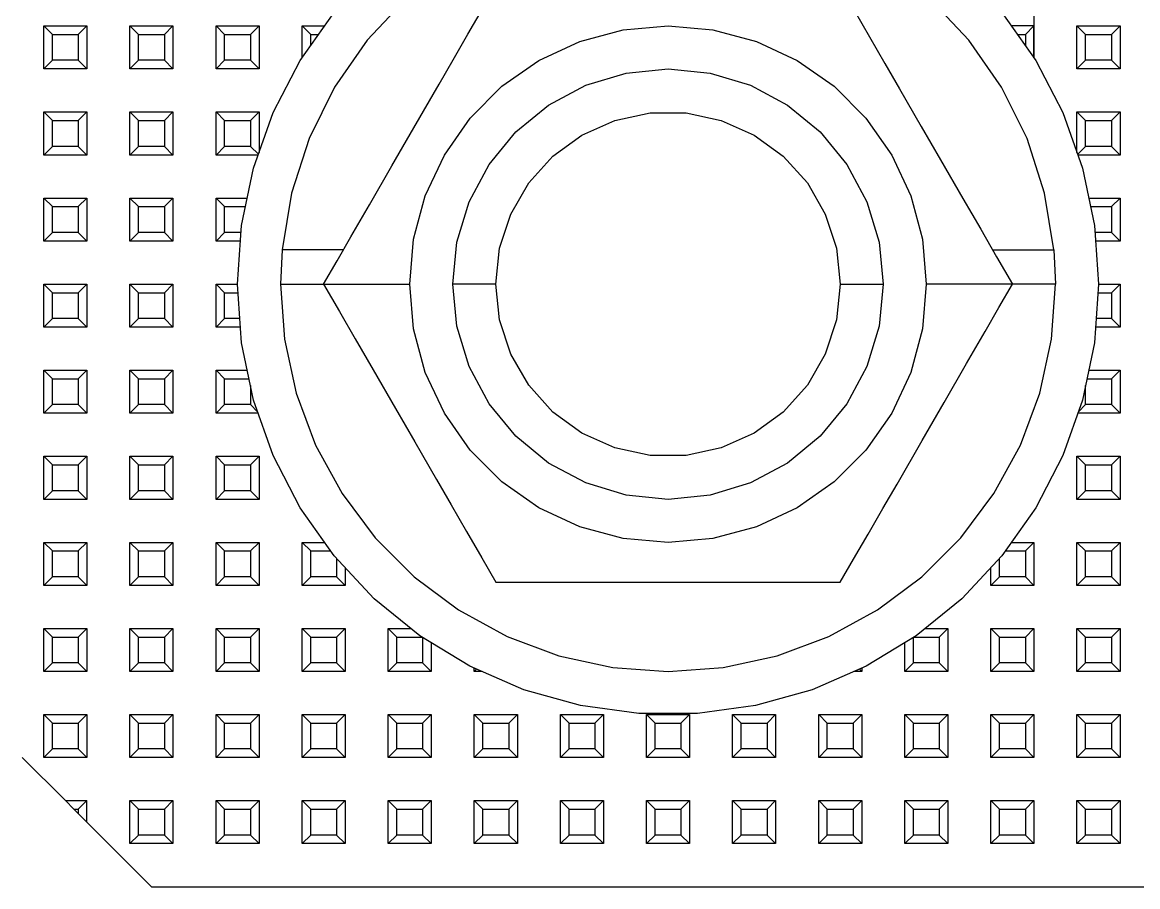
# Model space of a CAD drawing. Header units: millimetres. Extents: x 0 to 156, y 0 to 155.
# Drawn here: x 111 to 136.91, y 0 to 20.08 of the extents above; entities that cross this region are included whole.
import ezdxf

# ---------------------------------------------------------------- set-up
doc = ezdxf.new("R2010")
doc.units = ezdxf.units.MM

# ---------------------------------------------------------------- blocks, each defined once
blk = doc.blocks.new('CHINT_70dbcf6fe7c4519691b3c42ff544d895_FACE_0')
at = {"color": 7, "linetype": 'CONTINUOUS', "true_color": 0x40d9ff}
for p, q in [((111.7, 19.8), (111.5, 20)), ((111.5, 19), (111.5, 20)), ((111.5, 20), (112.5, 20)), ((112.3, 19.8), (112.5, 20)), ((112.5, 20), (112.5, 19)), ((113.7, 19.8), (113.5, 20)), ((113.5, 19), (113.5, 20)), ((113.5, 20), (114.5, 20)), ((114.3, 19.8), (114.5, 20)), ((114.5, 20), (114.5, 19)), ((115.7, 19.8), (115.5, 20)), ((115.5, 19), (115.5, 20)), ((115.5, 20), (116.5, 20)), ((116.3, 19.8), (116.5, 20)), ((116.5, 20), (116.5, 19)), ((117.7, 19.8), (117.5, 20)), ((117.5, 19.258), (117.5, 20)), ((117.5, 20), (118.023, 20)), ((135.7, 19.8), (135.5, 20)), ((135.5, 19), (135.5, 20)), ((135.5, 20), (136.5, 20)), ((136.3, 19.8), (136.5, 20)), ((136.5, 20), (136.5, 19)), ((111.7, 19.8), (112.3, 19.8)), ((111.7, 19.2), (111.7, 19.8)), ((112.3, 19.8), (112.3, 19.2)), ((113.7, 19.8), (114.3, 19.8)), ((113.7, 19.2), (113.7, 19.8)), ((114.3, 19.8), (114.3, 19.2)), ((115.7, 19.8), (116.3, 19.8)), ((115.7, 19.2), (115.7, 19.8)), ((116.3, 19.8), (116.3, 19.2)), ((117.7, 19.8), (117.882, 19.8)), ((117.7, 19.542), (117.7, 19.8)), ((134.118, 19.8), (134.3, 19.8)), ((134.3, 19.8), (134.3, 19.542)), ((135.7, 19.8), (136.3, 19.8)), ((135.7, 19.2), (135.7, 19.8)), ((136.3, 19.8), (136.3, 19.2)), ((111.7, 19.2), (111.5, 19)), ((112.3, 19.2), (111.7, 19.2)), ((112.3, 19.2), (112.5, 19)), ((113.7, 19.2), (113.5, 19)), ((114.3, 19.2), (113.7, 19.2)), ((114.3, 19.2), (114.5, 19)), ((115.7, 19.2), (115.5, 19)), ((116.3, 19.2), (115.7, 19.2)), ((116.3, 19.2), (116.5, 19)), ((135.7, 19.2), (135.5, 19)), ((136.3, 19.2), (135.7, 19.2)), ((136.3, 19.2), (136.5, 19)), ((112.5, 19), (111.5, 19)), ((114.5, 19), (113.5, 19)), ((116.5, 19), (115.5, 19)), ((136.5, 19), (135.5, 19)), ((111.7, 17.8), (111.5, 18)), ((111.5, 17), (111.5, 18)), ((111.5, 18), (112.5, 18)), ((112.3, 17.8), (112.5, 18)), ((112.5, 18), (112.5, 17)), ((113.7, 17.8), (113.5, 18)), ((113.5, 17), (113.5, 18)), ((113.5, 18), (114.5, 18)), ((114.3, 17.8), (114.5, 18)), ((114.5, 18), (114.5, 17)), ((115.7, 17.8), (115.5, 18)), ((115.5, 17), (115.5, 18)), ((115.5, 18), (116.5, 18)), ((116.3, 17.8), (116.5, 18)), ((116.5, 18), (116.5, 17.061)), ((135.7, 17.8), (135.5, 18)), ((135.5, 17.061), (135.5, 18)), ((135.5, 18), (136.5, 18)), ((136.3, 17.8), (136.5, 18)), ((136.5, 18), (136.5, 17)), ((111.7, 17.8), (112.3, 17.8)), ((111.7, 17.2), (111.7, 17.8)), ((112.3, 17.8), (112.3, 17.2)), ((113.7, 17.8), (114.3, 17.8)), ((113.7, 17.2), (113.7, 17.8)), ((114.3, 17.8), (114.3, 17.2)), ((115.7, 17.8), (116.3, 17.8)), ((115.7, 17.2), (115.7, 17.8)), ((116.3, 17.8), (116.3, 17.2)), ((135.7, 17.8), (136.3, 17.8)), ((135.7, 17.2), (135.7, 17.8)), ((136.3, 17.8), (136.3, 17.2)), ((111.7, 17.2), (111.5, 17)), ((112.3, 17.2), (111.7, 17.2)), ((112.3, 17.2), (112.5, 17)), ((113.7, 17.2), (113.5, 17)), ((114.3, 17.2), (113.7, 17.2)), ((114.3, 17.2), (114.5, 17)), ((115.7, 17.2), (115.5, 17)), ((116.3, 17.2), (115.7, 17.2)), ((116.3, 17.2), (116.484, 17.016)), ((135.7, 17.2), (135.516, 17.016)), ((136.3, 17.2), (135.7, 17.2)), ((136.3, 17.2), (136.5, 17)), ((112.5, 17), (111.5, 17)), ((114.5, 17), (113.5, 17)), ((116.478, 17), (115.5, 17)), ((136.5, 17), (135.522, 17)), ((111.7, 15.8), (111.5, 16)), ((111.5, 15), (111.5, 16)), ((111.5, 16), (112.5, 16)), ((112.3, 15.8), (112.5, 16)), ((112.5, 16), (112.5, 15)), ((113.7, 15.8), (113.5, 16)), ((113.5, 15), (113.5, 16)), ((113.5, 16), (114.5, 16)), ((114.3, 15.8), (114.5, 16)), ((114.5, 16), (114.5, 15)), ((115.7, 15.8), (115.5, 16)), ((115.5, 15), (115.5, 16)), ((115.5, 16), (116.226, 16)), ((135.774, 16), (136.5, 16)), ((136.3, 15.8), (136.5, 16)), ((136.5, 16), (136.5, 15)), ((111.7, 15.8), (112.3, 15.8)), ((111.7, 15.2), (111.7, 15.8)), ((112.3, 15.8), (112.3, 15.2)), ((113.7, 15.8), (114.3, 15.8)), ((113.7, 15.2), (113.7, 15.8)), ((114.3, 15.8), (114.3, 15.2)), ((115.7, 15.8), (116.184, 15.8)), ((115.7, 15.2), (115.7, 15.8)), ((135.816, 15.8), (136.3, 15.8)), ((136.3, 15.8), (136.3, 15.2)), ((111.7, 15.2), (111.5, 15)), ((112.3, 15.2), (111.7, 15.2)), ((112.3, 15.2), (112.5, 15)), ((113.7, 15.2), (113.5, 15)), ((114.3, 15.2), (113.7, 15.2)), ((114.3, 15.2), (114.5, 15)), ((115.7, 15.2), (115.5, 15)), ((116.082, 15.2), (115.7, 15.2)), ((136.3, 15.2), (135.918, 15.2)), ((136.3, 15.2), (136.5, 15)), ((112.5, 15), (111.5, 15)), ((114.5, 15), (113.5, 15)), ((116.068, 15), (115.5, 15)), ((136.5, 15), (135.932, 15)), ((111.7, 13.8), (111.5, 14)), ((111.5, 13), (111.5, 14)), ((111.5, 14), (112.5, 14)), ((112.3, 13.8), (112.5, 14)), ((112.5, 14), (112.5, 13)), ((113.7, 13.8), (113.5, 14)), ((113.5, 13), (113.5, 14)), ((113.5, 14), (114.5, 14)), ((114.3, 13.8), (114.5, 14)), ((114.5, 14), (114.5, 13)), ((115.7, 13.8), (115.5, 14)), ((115.5, 13), (115.5, 14)), ((115.5, 14), (116, 14)), ((122, 14), (121, 14)), ((130, 14), (131, 14)), ((136, 14), (136.5, 14)), ((136.3, 13.8), (136.5, 14)), ((136.5, 14), (136.5, 13)), ((111.7, 13.8), (112.3, 13.8)), ((111.7, 13.2), (111.7, 13.8)), ((112.3, 13.8), (112.3, 13.2)), ((113.7, 13.8), (114.3, 13.8)), ((113.7, 13.2), (113.7, 13.8)), ((114.3, 13.8), (114.3, 13.2)), ((115.7, 13.8), (116.014, 13.8)), ((115.7, 13.2), (115.7, 13.8)), ((135.986, 13.8), (136.3, 13.8)), ((136.3, 13.8), (136.3, 13.2)), ((111.7, 13.2), (111.5, 13)), ((112.5, 13), (111.5, 13)), ((112.3, 13.2), (111.7, 13.2)), ((112.3, 13.2), (112.5, 13)), ((113.7, 13.2), (113.5, 13)), ((114.5, 13), (113.5, 13)), ((114.3, 13.2), (113.7, 13.2)), ((114.3, 13.2), (114.5, 13)), ((115.7, 13.2), (115.5, 13)), ((116.068, 13), (115.5, 13)), ((116.055, 13.2), (115.7, 13.2)), ((136.5, 13), (135.932, 13)), ((136.3, 13.2), (135.945, 13.2)), ((136.3, 13.2), (136.5, 13)), ((111.7, 11.8), (111.5, 12)), ((111.5, 11), (111.5, 12)), ((111.5, 12), (112.5, 12)), ((112.3, 11.8), (112.5, 12)), ((112.5, 12), (112.5, 11)), ((113.7, 11.8), (113.5, 12)), ((113.5, 11), (113.5, 12)), ((113.5, 12), (114.5, 12)), ((114.3, 11.8), (114.5, 12)), ((114.5, 12), (114.5, 11)), ((115.7, 11.8), (115.5, 12)), ((115.5, 11), (115.5, 12)), ((115.5, 12), (116.226, 12)), ((135.774, 12), (136.5, 12)), ((136.3, 11.8), (136.5, 12)), ((136.5, 12), (136.5, 11)), ((111.7, 11.8), (112.3, 11.8)), ((111.7, 11.2), (111.7, 11.8)), ((112.3, 11.8), (112.3, 11.2)), ((113.7, 11.8), (114.3, 11.8)), ((113.7, 11.2), (113.7, 11.8)), ((114.3, 11.8), (114.3, 11.2)), ((115.7, 11.8), (116.267, 11.8)), ((115.7, 11.2), (115.7, 11.8)), ((135.733, 11.8), (136.3, 11.8)), ((136.3, 11.8), (136.3, 11.2)), ((116.3, 11.643), (116.3, 11.2)), ((135.7, 11.2), (135.7, 11.643)), ((111.7, 11.2), (111.5, 11)), ((112.3, 11.2), (111.7, 11.2)), ((112.3, 11.2), (112.5, 11)), ((113.7, 11.2), (113.5, 11)), ((114.3, 11.2), (113.7, 11.2)), ((114.3, 11.2), (114.5, 11)), ((115.7, 11.2), (115.5, 11)), ((116.3, 11.2), (115.7, 11.2)), ((116.3, 11.2), (116.466, 11.034)), ((135.7, 11.2), (135.534, 11.034)), ((136.3, 11.2), (135.7, 11.2)), ((136.3, 11.2), (136.5, 11)), ((112.5, 11), (111.5, 11)), ((114.5, 11), (113.5, 11)), ((116.478, 11), (115.5, 11)), ((136.5, 11), (135.522, 11)), ((111.7, 9.8), (111.5, 10)), ((111.5, 9), (111.5, 10)), ((111.5, 10), (112.5, 10)), ((112.3, 9.8), (112.5, 10)), ((112.5, 10), (112.5, 9)), ((113.7, 9.8), (113.5, 10)), ((113.5, 9), (113.5, 10)), ((113.5, 10), (114.5, 10)), ((114.3, 9.8), (114.5, 10)), ((114.5, 10), (114.5, 9)), ((115.7, 9.8), (115.5, 10)), ((115.5, 9), (115.5, 10)), ((115.5, 10), (116.5, 10)), ((116.3, 9.8), (116.5, 10)), ((116.5, 10), (116.5, 9)), ((135.7, 9.8), (135.5, 10)), ((135.5, 9), (135.5, 10)), ((135.5, 10), (136.5, 10)), ((136.3, 9.8), (136.5, 10)), ((136.5, 10), (136.5, 9)), ((111.7, 9.8), (112.3, 9.8)), ((111.7, 9.2), (111.7, 9.8)), ((112.3, 9.8), (112.3, 9.2)), ((113.7, 9.8), (114.3, 9.8)), ((113.7, 9.2), (113.7, 9.8)), ((114.3, 9.8), (114.3, 9.2)), ((115.7, 9.8), (116.3, 9.8)), ((115.7, 9.2), (115.7, 9.8)), ((116.3, 9.8), (116.3, 9.2)), ((135.7, 9.8), (136.3, 9.8)), ((135.7, 9.2), (135.7, 9.8)), ((136.3, 9.8), (136.3, 9.2)), ((111.7, 9.2), (111.5, 9)), ((112.3, 9.2), (111.7, 9.2)), ((112.3, 9.2), (112.5, 9)), ((113.7, 9.2), (113.5, 9)), ((114.3, 9.2), (113.7, 9.2)), ((114.3, 9.2), (114.5, 9)), ((115.7, 9.2), (115.5, 9)), ((116.3, 9.2), (115.7, 9.2)), ((116.3, 9.2), (116.5, 9)), ((135.7, 9.2), (135.5, 9)), ((136.3, 9.2), (135.7, 9.2)), ((136.3, 9.2), (136.5, 9)), ((112.5, 9), (111.5, 9)), ((114.5, 9), (113.5, 9)), ((116.5, 9), (115.5, 9)), ((136.5, 9), (135.5, 9)), ((111.7, 7.8), (111.5, 8)), ((111.5, 7), (111.5, 8)), ((111.5, 8), (112.5, 8)), ((111.7, 7.8), (112.3, 7.8)), ((111.7, 7.2), (111.7, 7.8)), ((112.3, 7.8), (112.5, 8)), ((112.3, 7.8), (112.3, 7.2)), ((112.5, 8), (112.5, 7)), ((113.7, 7.8), (113.5, 8)), ((113.5, 7), (113.5, 8)), ((113.5, 8), (114.5, 8)), ((113.7, 7.8), (114.3, 7.8)), ((113.7, 7.2), (113.7, 7.8)), ((114.3, 7.8), (114.5, 8)), ((114.3, 7.8), (114.3, 7.2)), ((114.5, 8), (114.5, 7)), ((115.7, 7.8), (115.5, 8)), ((115.5, 7), (115.5, 8)), ((115.5, 8), (116.5, 8)), ((115.7, 7.8), (116.3, 7.8)), ((115.7, 7.2), (115.7, 7.8)), ((116.3, 7.8), (116.5, 8)), ((116.3, 7.8), (116.3, 7.2)), ((116.5, 8), (116.5, 7)), ((117.7, 7.8), (117.5, 8)), ((117.5, 7), (117.5, 8)), ((117.5, 8), (118.023, 8)), ((117.7, 7.8), (118.165, 7.8)), ((117.7, 7.2), (117.7, 7.8)), ((133.835, 7.8), (134.3, 7.8)), ((133.977, 8), (134.5, 8)), ((134.3, 7.8), (134.5, 8)), ((134.3, 7.8), (134.3, 7.2)), ((134.5, 8), (134.5, 7)), ((135.7, 7.8), (135.5, 8)), ((135.5, 7), (135.5, 8)), ((135.5, 8), (136.5, 8)), ((135.7, 7.8), (136.3, 7.8)), ((135.7, 7.2), (135.7, 7.8)), ((136.3, 7.8), (136.5, 8)), ((136.3, 7.8), (136.3, 7.2)), ((136.5, 8), (136.5, 7)), ((118.3, 7.628), (118.3, 7.2)), ((133.7, 7.2), (133.7, 7.628)), ((118.5, 7.414), (118.5, 7)), ((133.5, 7), (133.5, 7.414)), ((111.7, 7.2), (111.5, 7)), ((112.5, 7), (111.5, 7)), ((112.3, 7.2), (111.7, 7.2)), ((112.3, 7.2), (112.5, 7)), ((113.7, 7.2), (113.5, 7)), ((114.5, 7), (113.5, 7)), ((114.3, 7.2), (113.7, 7.2)), ((114.3, 7.2), (114.5, 7)), ((115.7, 7.2), (115.5, 7)), ((116.5, 7), (115.5, 7)), ((116.3, 7.2), (115.7, 7.2)), ((116.3, 7.2), (116.5, 7)), ((117.7, 7.2), (117.5, 7)), ((118.5, 7), (117.5, 7)), ((118.3, 7.2), (117.7, 7.2)), ((118.3, 7.2), (118.5, 7)), ((133.7, 7.2), (133.5, 7)), ((134.5, 7), (133.5, 7)), ((134.3, 7.2), (133.7, 7.2)), ((134.3, 7.2), (134.5, 7)), ((135.7, 7.2), (135.5, 7)), ((136.5, 7), (135.5, 7)), ((136.3, 7.2), (135.7, 7.2)), ((136.3, 7.2), (136.5, 7)), ((111.7, 5.8), (111.5, 6)), ((111.5, 5), (111.5, 6)), ((111.5, 6), (112.5, 6)), ((112.3, 5.8), (112.5, 6)), ((112.5, 6), (112.5, 5)), ((113.7, 5.8), (113.5, 6)), ((113.5, 5), (113.5, 6)), ((113.5, 6), (114.5, 6)), ((114.3, 5.8), (114.5, 6)), ((114.5, 6), (114.5, 5)), ((115.7, 5.8), (115.5, 6)), ((115.5, 5), (115.5, 6)), ((115.5, 6), (116.5, 6)), ((116.3, 5.8), (116.5, 6)), ((116.5, 6), (116.5, 5)), ((117.7, 5.8), (117.5, 6)), ((117.5, 5), (117.5, 6)), ((117.5, 6), (118.5, 6)), ((118.3, 5.8), (118.5, 6)), ((118.5, 6), (118.5, 5)), ((119.7, 5.8), (119.5, 6)), ((119.5, 5), (119.5, 6)), ((119.5, 6), (120.025, 6)), ((131.975, 6), (132.5, 6)), ((132.3, 5.8), (132.5, 6)), ((132.5, 6), (132.5, 5)), ((133.7, 5.8), (133.5, 6)), ((133.5, 5), (133.5, 6)), ((133.5, 6), (134.5, 6)), ((134.3, 5.8), (134.5, 6)), ((134.5, 6), (134.5, 5)), ((135.7, 5.8), (135.5, 6)), ((135.5, 5), (135.5, 6)), ((135.5, 6), (136.5, 6)), ((136.3, 5.8), (136.5, 6)), ((136.5, 6), (136.5, 5)), ((111.7, 5.8), (112.3, 5.8)), ((111.7, 5.2), (111.7, 5.8)), ((112.3, 5.8), (112.3, 5.2)), ((113.7, 5.8), (114.3, 5.8)), ((113.7, 5.2), (113.7, 5.8)), ((114.3, 5.8), (114.3, 5.2)), ((115.7, 5.8), (116.3, 5.8)), ((115.7, 5.2), (115.7, 5.8)), ((116.3, 5.8), (116.3, 5.2)), ((117.7, 5.8), (118.3, 5.8)), ((117.7, 5.2), (117.7, 5.8)), ((118.3, 5.8), (118.3, 5.2)), ((119.7, 5.8), (120.283, 5.8)), ((119.7, 5.2), (119.7, 5.8)), ((120.3, 5.79), (120.3, 5.2)), ((131.7, 5.2), (131.7, 5.79)), ((131.717, 5.8), (132.3, 5.8)), ((132.3, 5.8), (132.3, 5.2)), ((133.7, 5.8), (134.3, 5.8)), ((133.7, 5.2), (133.7, 5.8)), ((134.3, 5.8), (134.3, 5.2)), ((135.7, 5.8), (136.3, 5.8)), ((135.7, 5.2), (135.7, 5.8)), ((136.3, 5.8), (136.3, 5.2)), ((120.5, 5.668), (120.5, 5)), ((131.5, 5), (131.5, 5.668)), ((111.7, 5.2), (111.5, 5)), ((112.3, 5.2), (111.7, 5.2)), ((112.3, 5.2), (112.5, 5)), ((113.7, 5.2), (113.5, 5)), ((114.3, 5.2), (113.7, 5.2)), ((114.3, 5.2), (114.5, 5)), ((115.7, 5.2), (115.5, 5)), ((116.3, 5.2), (115.7, 5.2)), ((116.3, 5.2), (116.5, 5)), ((117.7, 5.2), (117.5, 5)), ((118.3, 5.2), (117.7, 5.2)), ((118.3, 5.2), (118.5, 5)), ((119.7, 5.2), (119.5, 5)), ((120.3, 5.2), (119.7, 5.2)), ((120.3, 5.2), (120.5, 5)), ((131.7, 5.2), (131.5, 5)), ((132.3, 5.2), (131.7, 5.2)), ((132.3, 5.2), (132.5, 5)), ((133.7, 5.2), (133.5, 5)), ((134.3, 5.2), (133.7, 5.2)), ((134.3, 5.2), (134.5, 5)), ((135.7, 5.2), (135.5, 5)), ((136.3, 5.2), (135.7, 5.2)), ((136.3, 5.2), (136.5, 5)), ((112.5, 5), (111.5, 5)), ((114.5, 5), (113.5, 5)), ((116.5, 5), (115.5, 5)), ((118.5, 5), (117.5, 5)), ((120.5, 5), (119.5, 5)), ((121.5, 5), (121.5, 5.077)), ((121.554, 5.054), (121.5, 5)), ((121.678, 5), (121.5, 5)), ((130.5, 5), (130.322, 5)), ((130.446, 5.054), (130.5, 5)), ((130.5, 5.077), (130.5, 5)), ((132.5, 5), (131.5, 5)), ((134.5, 5), (133.5, 5)), ((136.5, 5), (135.5, 5)), ((111.7, 3.8), (111.5, 4)), ((111.5, 3), (111.5, 4)), ((111.5, 4), (112.5, 4)), ((112.3, 3.8), (112.5, 4)), ((112.5, 4), (112.5, 3)), ((113.7, 3.8), (113.5, 4)), ((113.5, 3), (113.5, 4)), ((113.5, 4), (114.5, 4)), ((114.3, 3.8), (114.5, 4)), ((114.5, 4), (114.5, 3)), ((115.7, 3.8), (115.5, 4)), ((115.5, 3), (115.5, 4)), ((115.5, 4), (116.5, 4)), ((116.3, 3.8), (116.5, 4)), ((116.5, 4), (116.5, 3)), ((117.7, 3.8), (117.5, 4)), ((117.5, 3), (117.5, 4)), ((117.5, 4), (118.5, 4)), ((118.3, 3.8), (118.5, 4)), ((118.5, 4), (118.5, 3)), ((119.7, 3.8), (119.5, 4)), ((119.5, 3), (119.5, 4)), ((119.5, 4), (120.5, 4)), ((120.3, 3.8), (120.5, 4)), ((120.5, 4), (120.5, 3)), ((121.7, 3.8), (121.5, 4)), ((121.5, 3), (121.5, 4)), ((121.5, 4), (122.5, 4)), ((122.3, 3.8), (122.5, 4)), ((122.5, 4), (122.5, 3)), ((123.7, 3.8), (123.5, 4)), ((123.5, 3), (123.5, 4)), ((123.5, 4), (124.5, 4)), ((124.3, 3.8), (124.5, 4)), ((124.5, 4), (124.5, 3)), ((125.7, 3.8), (125.5, 4)), ((125.5, 3), (125.5, 4)), ((125.5, 4), (126.5, 4)), ((126.3, 3.8), (126.5, 4)), ((126.5, 4), (126.5, 3)), ((127.7, 3.8), (127.5, 4)), ((127.5, 3), (127.5, 4)), ((127.5, 4), (128.5, 4)), ((128.3, 3.8), (128.5, 4)), ((128.5, 4), (128.5, 3)), ((129.7, 3.8), (129.5, 4)), ((129.5, 3), (129.5, 4)), ((129.5, 4), (130.5, 4)), ((130.3, 3.8), (130.5, 4)), ((130.5, 4), (130.5, 3)), ((131.7, 3.8), (131.5, 4)), ((131.5, 3), (131.5, 4)), ((131.5, 4), (132.5, 4)), ((132.3, 3.8), (132.5, 4)), ((132.5, 4), (132.5, 3)), ((133.7, 3.8), (133.5, 4)), ((133.5, 3), (133.5, 4)), ((133.5, 4), (134.5, 4)), ((134.3, 3.8), (134.5, 4)), ((134.5, 4), (134.5, 3)), ((135.7, 3.8), (135.5, 4)), ((135.5, 3), (135.5, 4)), ((135.5, 4), (136.5, 4)), ((136.3, 3.8), (136.5, 4)), ((136.5, 4), (136.5, 3)), ((111.7, 3.8), (112.3, 3.8)), ((111.7, 3.2), (111.7, 3.8)), ((112.3, 3.8), (112.3, 3.2)), ((113.7, 3.8), (114.3, 3.8)), ((113.7, 3.2), (113.7, 3.8)), ((114.3, 3.8), (114.3, 3.2)), ((115.7, 3.8), (116.3, 3.8)), ((115.7, 3.2), (115.7, 3.8)), ((116.3, 3.8), (116.3, 3.2)), ((117.7, 3.8), (118.3, 3.8)), ((117.7, 3.2), (117.7, 3.8)), ((118.3, 3.8), (118.3, 3.2)), ((119.7, 3.8), (120.3, 3.8)), ((119.7, 3.2), (119.7, 3.8)), ((120.3, 3.8), (120.3, 3.2)), ((121.7, 3.8), (122.3, 3.8)), ((121.7, 3.2), (121.7, 3.8)), ((122.3, 3.8), (122.3, 3.2)), ((123.7, 3.8), (124.3, 3.8)), ((123.7, 3.2), (123.7, 3.8)), ((124.3, 3.8), (124.3, 3.2)), ((125.7, 3.8), (126.3, 3.8)), ((125.7, 3.2), (125.7, 3.8)), ((126.3, 3.8), (126.3, 3.2)), ((127.7, 3.8), (128.3, 3.8)), ((127.7, 3.2), (127.7, 3.8)), ((128.3, 3.8), (128.3, 3.2)), ((129.7, 3.8), (130.3, 3.8)), ((129.7, 3.2), (129.7, 3.8)), ((130.3, 3.8), (130.3, 3.2)), ((131.7, 3.8), (132.3, 3.8)), ((131.7, 3.2), (131.7, 3.8)), ((132.3, 3.8), (132.3, 3.2)), ((133.7, 3.8), (134.3, 3.8)), ((133.7, 3.2), (133.7, 3.8)), ((134.3, 3.8), (134.3, 3.2)), ((135.7, 3.8), (136.3, 3.8)), ((135.7, 3.2), (135.7, 3.8)), ((136.3, 3.8), (136.3, 3.2)), ((111.7, 3.2), (111.5, 3)), ((112.3, 3.2), (111.7, 3.2)), ((112.3, 3.2), (112.5, 3)), ((113.7, 3.2), (113.5, 3)), ((114.3, 3.2), (113.7, 3.2)), ((114.3, 3.2), (114.5, 3)), ((115.7, 3.2), (115.5, 3)), ((116.3, 3.2), (115.7, 3.2)), ((116.3, 3.2), (116.5, 3)), ((117.7, 3.2), (117.5, 3)), ((118.3, 3.2), (117.7, 3.2)), ((118.3, 3.2), (118.5, 3)), ((119.7, 3.2), (119.5, 3)), ((120.3, 3.2), (119.7, 3.2)), ((120.3, 3.2), (120.5, 3)), ((121.7, 3.2), (121.5, 3)), ((122.3, 3.2), (121.7, 3.2)), ((122.3, 3.2), (122.5, 3)), ((123.7, 3.2), (123.5, 3)), ((124.3, 3.2), (123.7, 3.2)), ((124.3, 3.2), (124.5, 3)), ((125.7, 3.2), (125.5, 3)), ((126.3, 3.2), (125.7, 3.2)), ((126.3, 3.2), (126.5, 3)), ((127.7, 3.2), (127.5, 3)), ((128.3, 3.2), (127.7, 3.2)), ((128.3, 3.2), (128.5, 3)), ((129.7, 3.2), (129.5, 3)), ((130.3, 3.2), (129.7, 3.2)), ((130.3, 3.2), (130.5, 3)), ((131.7, 3.2), (131.5, 3)), ((132.3, 3.2), (131.7, 3.2)), ((132.3, 3.2), (132.5, 3)), ((133.7, 3.2), (133.5, 3)), ((134.3, 3.2), (133.7, 3.2)), ((134.3, 3.2), (134.5, 3)), ((135.7, 3.2), (135.5, 3)), ((136.3, 3.2), (135.7, 3.2)), ((136.3, 3.2), (136.5, 3)), ((111, 3), (112, 2)), ((112.5, 3), (111.5, 3)), ((114.5, 3), (113.5, 3)), ((116.5, 3), (115.5, 3)), ((118.5, 3), (117.5, 3)), ((120.5, 3), (119.5, 3)), ((122.5, 3), (121.5, 3)), ((124.5, 3), (123.5, 3)), ((126.5, 3), (125.5, 3)), ((128.5, 3), (127.5, 3)), ((130.5, 3), (129.5, 3)), ((132.5, 3), (131.5, 3)), ((134.5, 3), (133.5, 3)), ((136.5, 3), (135.5, 3)), ((112.2, 1.8), (112, 2)), ((112, 2), (112.5, 2)), ((112.3, 1.8), (112.5, 2)), ((113.7, 1.8), (113.5, 2)), ((113.5, 1), (113.5, 2)), ((113.5, 2), (114.5, 2)), ((114.3, 1.8), (114.5, 2)), ((114.5, 2), (114.5, 1)), ((115.7, 1.8), (115.5, 2)), ((115.5, 1), (115.5, 2)), ((115.5, 2), (116.5, 2)), ((116.3, 1.8), (116.5, 2)), ((116.5, 2), (116.5, 1)), ((117.7, 1.8), (117.5, 2)), ((117.5, 1), (117.5, 2)), ((117.5, 2), (118.5, 2)), ((118.3, 1.8), (118.5, 2)), ((118.5, 2), (118.5, 1)), ((119.7, 1.8), (119.5, 2)), ((119.5, 1), (119.5, 2)), ((119.5, 2), (120.5, 2)), ((120.3, 1.8), (120.5, 2)), ((120.5, 2), (120.5, 1)), ((121.7, 1.8), (121.5, 2)), ((121.5, 1), (121.5, 2)), ((121.5, 2), (122.5, 2)), ((122.3, 1.8), (122.5, 2)), ((122.5, 2), (122.5, 1)), ((123.7, 1.8), (123.5, 2)), ((123.5, 1), (123.5, 2)), ((123.5, 2), (124.5, 2)), ((124.3, 1.8), (124.5, 2)), ((124.5, 2), (124.5, 1)), ((125.7, 1.8), (125.5, 2)), ((125.5, 1), (125.5, 2)), ((125.5, 2), (126.5, 2)), ((126.3, 1.8), (126.5, 2)), ((126.5, 2), (126.5, 1)), ((127.7, 1.8), (127.5, 2)), ((127.5, 1), (127.5, 2)), ((127.5, 2), (128.5, 2)), ((128.3, 1.8), (128.5, 2)), ((128.5, 2), (128.5, 1)), ((129.7, 1.8), (129.5, 2)), ((129.5, 1), (129.5, 2)), ((129.5, 2), (130.5, 2)), ((130.3, 1.8), (130.5, 2)), ((130.5, 2), (130.5, 1)), ((131.7, 1.8), (131.5, 2)), ((131.5, 1), (131.5, 2)), ((131.5, 2), (132.5, 2)), ((132.3, 1.8), (132.5, 2)), ((132.5, 2), (132.5, 1)), ((133.7, 1.8), (133.5, 2)), ((133.5, 1), (133.5, 2)), ((133.5, 2), (134.5, 2)), ((134.3, 1.8), (134.5, 2)), ((134.5, 2), (134.5, 1)), ((135.7, 1.8), (135.5, 2)), ((135.5, 1), (135.5, 2)), ((135.5, 2), (136.5, 2)), ((136.3, 1.8), (136.5, 2)), ((136.5, 2), (136.5, 1)), ((112.2, 1.8), (112.3, 1.8)), ((112.3, 1.7), (112.2, 1.8)), ((112.3, 1.8), (112.3, 1.7)), ((113.7, 1.8), (114.3, 1.8)), ((113.7, 1.2), (113.7, 1.8)), ((114.3, 1.8), (114.3, 1.2)), ((115.7, 1.8), (116.3, 1.8)), ((115.7, 1.2), (115.7, 1.8)), ((116.3, 1.8), (116.3, 1.2)), ((117.7, 1.8), (118.3, 1.8)), ((117.7, 1.2), (117.7, 1.8)), ((118.3, 1.8), (118.3, 1.2)), ((119.7, 1.8), (120.3, 1.8)), ((119.7, 1.2), (119.7, 1.8)), ((120.3, 1.8), (120.3, 1.2)), ((121.7, 1.8), (122.3, 1.8)), ((121.7, 1.2), (121.7, 1.8)), ((122.3, 1.8), (122.3, 1.2)), ((123.7, 1.8), (124.3, 1.8)), ((123.7, 1.2), (123.7, 1.8)), ((124.3, 1.8), (124.3, 1.2)), ((125.7, 1.8), (126.3, 1.8)), ((125.7, 1.2), (125.7, 1.8)), ((126.3, 1.8), (126.3, 1.2)), ((127.7, 1.8), (128.3, 1.8)), ((127.7, 1.2), (127.7, 1.8)), ((128.3, 1.8), (128.3, 1.2)), ((129.7, 1.8), (130.3, 1.8)), ((129.7, 1.2), (129.7, 1.8)), ((130.3, 1.8), (130.3, 1.2)), ((131.7, 1.8), (132.3, 1.8)), ((131.7, 1.2), (131.7, 1.8)), ((132.3, 1.8), (132.3, 1.2)), ((133.7, 1.8), (134.3, 1.8)), ((133.7, 1.2), (133.7, 1.8)), ((134.3, 1.8), (134.3, 1.2)), ((135.7, 1.8), (136.3, 1.8)), ((135.7, 1.2), (135.7, 1.8)), ((136.3, 1.8), (136.3, 1.2)), ((113.7, 1.2), (113.5, 1)), ((114.3, 1.2), (113.7, 1.2)), ((114.3, 1.2), (114.5, 1)), ((115.7, 1.2), (115.5, 1)), ((116.3, 1.2), (115.7, 1.2)), ((116.3, 1.2), (116.5, 1)), ((117.7, 1.2), (117.5, 1)), ((118.3, 1.2), (117.7, 1.2)), ((118.3, 1.2), (118.5, 1)), ((119.7, 1.2), (119.5, 1)), ((120.3, 1.2), (119.7, 1.2)), ((120.3, 1.2), (120.5, 1)), ((121.7, 1.2), (121.5, 1)), ((122.3, 1.2), (121.7, 1.2)), ((122.3, 1.2), (122.5, 1)), ((123.7, 1.2), (123.5, 1)), ((124.3, 1.2), (123.7, 1.2)), ((124.3, 1.2), (124.5, 1)), ((125.7, 1.2), (125.5, 1)), ((126.3, 1.2), (125.7, 1.2)), ((126.3, 1.2), (126.5, 1)), ((127.7, 1.2), (127.5, 1)), ((128.3, 1.2), (127.7, 1.2)), ((128.3, 1.2), (128.5, 1)), ((129.7, 1.2), (129.5, 1)), ((130.3, 1.2), (129.7, 1.2)), ((130.3, 1.2), (130.5, 1)), ((131.7, 1.2), (131.5, 1)), ((132.3, 1.2), (131.7, 1.2)), ((132.3, 1.2), (132.5, 1)), ((133.7, 1.2), (133.5, 1)), ((134.3, 1.2), (133.7, 1.2)), ((134.3, 1.2), (134.5, 1)), ((135.7, 1.2), (135.5, 1)), ((136.3, 1.2), (135.7, 1.2)), ((136.3, 1.2), (136.5, 1)), ((114.5, 1), (113.5, 1)), ((116.5, 1), (115.5, 1)), ((118.5, 1), (117.5, 1)), ((120.5, 1), (119.5, 1)), ((122.5, 1), (121.5, 1)), ((124.5, 1), (123.5, 1)), ((126.5, 1), (125.5, 1)), ((128.5, 1), (127.5, 1)), ((130.5, 1), (129.5, 1)), ((132.5, 1), (131.5, 1)), ((134.5, 1), (133.5, 1)), ((136.5, 1), (135.5, 1))]:
    blk.add_line(p, q, dxfattribs=at)
for points in [[(134.5, 32), (134.5, 19.258), (134.5, 20)], [(116, 14), (116.093, 15.362), (116.371, 16.698), (116.828, 17.984), (117.456, 19.196), (118.243, 20.311), (119.174, 21.308), (120.233, 22.17), (121.399, 22.879), (122.651, 23.423), (123.965, 23.791), (125.318, 23.977), (126.682, 23.977), (128.035, 23.791), (129.349, 23.423), (130.601, 22.879), (131.767, 22.17), (132.826, 21.308), (133.757, 20.311), (134.544, 19.196), (135.172, 17.984), (135.629, 16.698), (135.907, 15.362), (136, 14)], [(134.964, 14.8), (134.748, 16.115), (134.34, 17.383), (133.749, 18.577), (132.988, 19.671), (132.075, 20.641), (131.028, 21.465), (129.87, 22.125), (128.628, 22.608), (127.329, 22.901), (126, 23), (124.671, 22.901), (123.372, 22.608), (122.13, 22.125), (120.972, 21.465), (119.925, 20.641), (119.012, 19.671), (118.251, 18.577), (117.66, 17.383), (117.252, 16.115), (117.036, 14.8)], [(118, 14), (118.315, 14.545), (118.634, 15.099), (119.063, 15.842), (119.587, 16.748), (120.096, 17.63), (120.681, 18.644), (121.011, 19.215), (121.353, 19.807), (121.69, 20.391)], [(130.326, 20.363), (130.681, 19.748), (131.038, 19.13), (131.38, 18.538), (131.884, 17.664), (132.332, 16.89), (132.851, 15.991), (133.264, 15.274), (133.634, 14.634), (134, 14)], [(120, 14), (120.091, 15.042), (120.362, 16.052), (120.804, 17), (121.404, 17.857), (122.143, 18.596), (123, 19.196), (123.948, 19.638), (124.958, 19.909), (126, 20), (127.042, 19.909), (128.052, 19.638), (129, 19.196), (129.857, 18.596), (130.596, 17.857), (131.196, 17), (131.638, 16.052), (131.909, 15.042), (132, 14)], [(134.3, 19.8), (134.5, 20), (133.977, 20)], [(121, 14), (121.096, 14.975), (121.381, 15.913), (121.843, 16.778), (122.464, 17.536), (123.222, 18.157), (124.087, 18.619), (125.025, 18.904), (126, 19), (126.975, 18.904), (127.913, 18.619), (128.778, 18.157), (129.536, 17.536), (130.157, 16.778), (130.619, 15.913), (130.904, 14.975), (131, 14)], [(122, 14), (122.087, 14.832), (122.346, 15.627), (122.764, 16.351), (123.323, 16.973), (124, 17.464), (124.764, 17.804), (125.582, 17.978), (126.418, 17.978), (127.236, 17.804), (128, 17.464), (128.677, 16.973), (129.236, 16.351), (129.654, 15.627), (129.913, 14.832), (130, 14)], [(118.462, 14.8), (117.036, 14.8), (117, 14), (119.309, 14), (120, 14)], [(133.538, 14.8), (134.964, 14.8), (135, 14), (132.691, 14), (132, 14)], [(136, 14), (135.907, 12.638), (135.629, 11.302), (135.172, 10.016), (134.544, 8.804), (133.757, 7.689), (132.826, 6.692), (131.767, 5.83), (130.601, 5.121), (129.349, 4.577), (128.035, 4.209), (126.682, 4.023), (125.318, 4.023), (123.965, 4.209), (122.651, 4.577), (121.399, 5.121), (120.233, 5.83), (119.174, 6.692), (118.243, 7.689), (117.456, 8.804), (116.828, 10.016), (116.371, 11.302), (116.093, 12.638), (116, 14)], [(117, 14), (117.092, 12.719), (117.365, 11.464), (117.813, 10.261), (118.429, 9.134), (119.198, 8.106), (120.106, 7.198), (121.134, 6.429), (122.261, 5.813), (123.464, 5.365), (124.719, 5.092), (126, 5), (127.281, 5.092), (128.536, 5.365), (129.739, 5.813), (130.866, 6.429), (131.894, 7.198), (132.802, 8.106), (133.571, 9.134), (134.187, 10.261), (134.635, 11.464), (134.908, 12.719), (135, 14)], [(118, 14), (118.366, 13.366), (118.736, 12.726), (119.149, 12.009), (119.668, 11.11), (120.116, 10.336), (120.62, 9.462), (120.962, 8.87), (121.319, 8.252), (121.674, 7.637), (122, 7.072), (122.759, 7.072), (123.577, 7.072), (124.356, 7.072), (125.124, 7.072), (126.194, 7.072), (127.267, 7.072), (127.949, 7.072), (128.646, 7.072), (129.348, 7.072), (130, 7.072), (130.31, 7.609), (130.647, 8.193), (130.989, 8.785), (131.319, 9.356), (131.904, 10.37), (132.413, 11.252), (132.937, 12.158), (133.366, 12.901), (133.685, 13.455), (134, 14)], [(118, 14), (118.636, 14), (119.309, 14)], [(132, 14), (131.909, 12.958), (131.638, 11.948), (131.196, 11), (130.596, 10.143), (129.857, 9.404), (129, 8.804), (128.052, 8.362), (127.042, 8.091), (126, 8), (124.958, 8.091), (123.948, 8.362), (123, 8.804), (122.143, 9.404), (121.404, 10.143), (120.804, 11), (120.362, 11.948), (120.091, 12.958), (120, 14)], [(131, 14), (130.904, 13.025), (130.619, 12.087), (130.157, 11.222), (129.536, 10.464), (128.778, 9.843), (127.913, 9.381), (126.975, 9.096), (126, 9), (125.025, 9.096), (124.087, 9.381), (123.222, 9.843), (122.464, 10.464), (121.843, 11.222), (121.381, 12.087), (121.096, 13.025), (121, 14)], [(130, 14), (129.913, 13.168), (129.654, 12.373), (129.236, 11.649), (128.677, 11.027), (128, 10.536), (127.236, 10.196), (126.418, 10.022), (125.582, 10.022), (124.764, 10.196), (124, 10.536), (123.323, 11.027), (122.764, 11.649), (122.346, 12.373), (122.087, 13.168), (122, 14)], [(134, 14), (133.364, 14), (132.691, 14)], [(112.3, 1.7), (112.5, 1.5), (112.5, 2)], [(112.5, 1.5), (114, 0), (138, 0), (139.5, 1.5)]]:
    blk.add_lwpolyline(points, dxfattribs=at)
blk = doc.blocks.new('CHINT_70dbcf6fe7c4519691b3c42ff544d895')
at = {"true_color": 0x40d9ff}
blk.add_blockref('CHINT_70dbcf6fe7c4519691b3c42ff544d895_FACE_0', (0, 0), dxfattribs=at)

msp = doc.modelspace()

# ---------------------------------------------------------------- block references
at = {"true_color": 0x40d9ff}
msp.add_blockref('CHINT_70dbcf6fe7c4519691b3c42ff544d895', (0, 0), dxfattribs=at)

doc.saveas('drawing.dxf')
